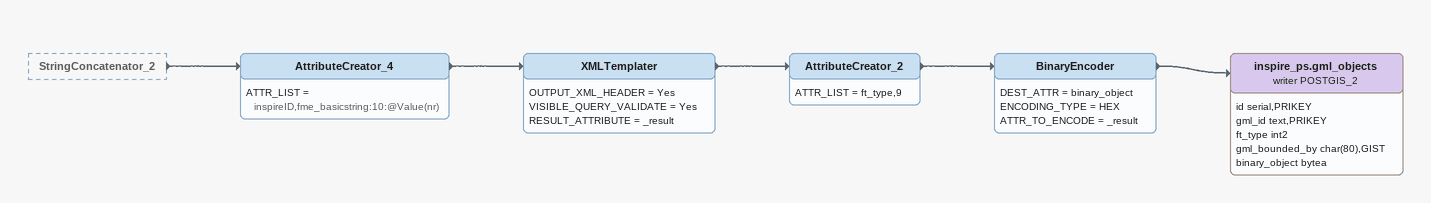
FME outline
StringConcatenator_2 [outside]
    -> AttributeCreator_4
AttributeCreator_4
    ATTR_LIST = inspireID,fme_basicstring:10:@Value(nr)
    -> XMLTemplater
XMLTemplater
    OUTPUT_XML_HEADER = Yes
    VISIBLE_QUERY_VALIDATE = Yes
    RESULT_ATTRIBUTE = _result
    -> AttributeCreator_2
AttributeCreator_2
    ATTR_LIST = ft_type,9
    -> BinaryEncoder
BinaryEncoder
    DEST_ATTR = binary_object
    ENCODING_TYPE = HEX
    ATTR_TO_ENCODE = _result
    -> inspire_ps.gml_objects (writer POSTGIS_2)
inspire_ps.gml_objects (writer POSTGIS_2)
    attributes: id serial,PRIKEY, gml_id text,PRIKEY, ft_type int2, gml_bounded_by char(80),GIST, binary_object bytea
